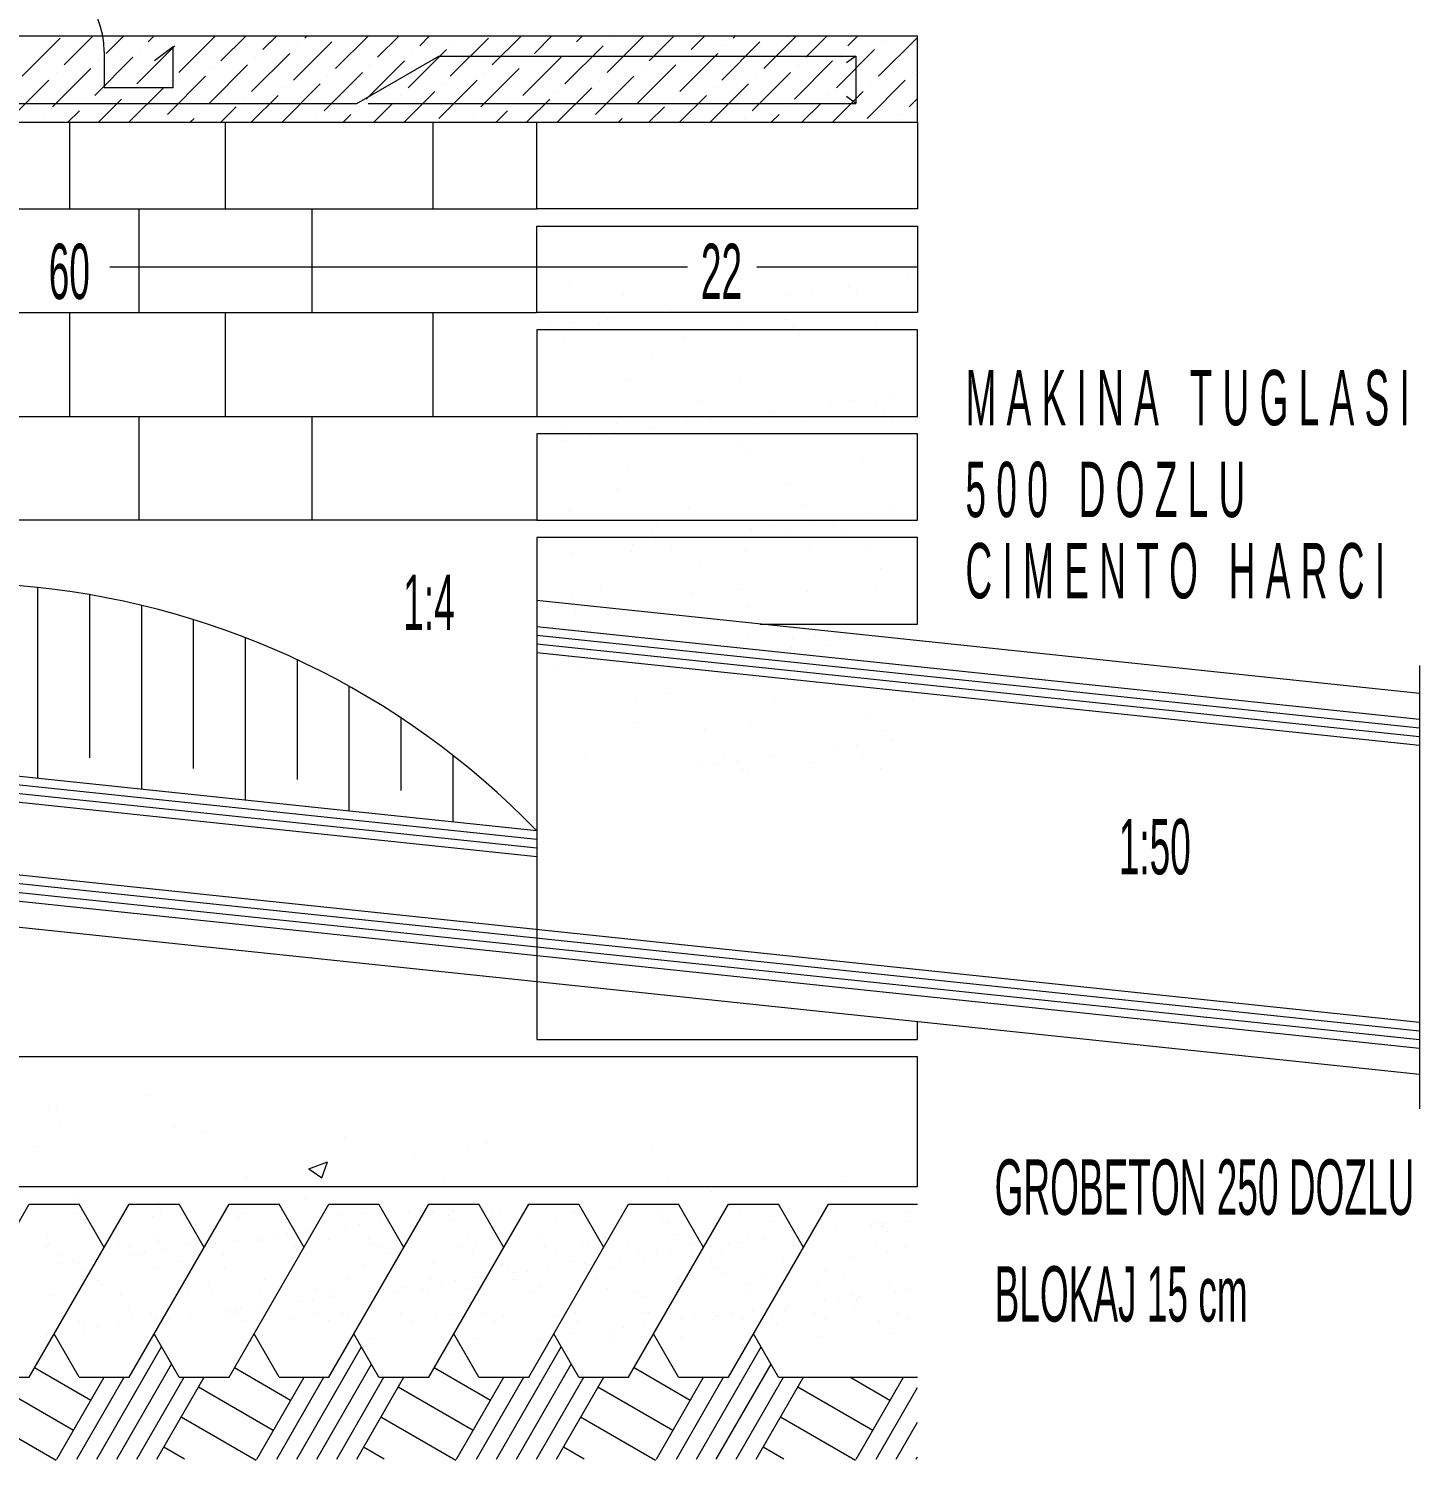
# Model space of a CAD drawing. Header units: millimetres. Extents: x 35860 to 71103, y -11298 to -8385.
# Drawn here: x 68366 to 68757.8, y -10685.1 to -10281.7 of the extents above; entities that cross this region are included whole.
import ezdxf

# ---------------------------------------------------------------- set-up
doc = ezdxf.new("R2010")
doc.units = ezdxf.units.MM
doc.header["$MEASUREMENT"] = 0
doc.layers.get('0').update_dxf_attribs({"lineweight": 15})
doc.layers.add('02', color=2, linetype='Continuous', lineweight=20)

# ---------------------------------------------------------------- blocks, each defined once
blk = doc.blocks.new('*X544')
at = {"color": 0}
for p, q in [((155.1325, 80.1855), (155.1325, 80.1855)), ((155.245, 80.1902), (155.245, 80.1902)), ((155.3193, 80.1858), (155.3193, 80.1858)), ((155.4851, 80.1882), (155.4851, 80.1882)), ((155.5061, 80.1862), (155.5061, 80.1862)), ((155.693, 80.1865), (155.693, 80.1865)), ((155.7755, 80.1855), (155.7755, 80.1855)), ((155.8798, 80.1868), (155.8798, 80.1868)), ((155.9325, 80.1875), (155.9325, 80.1875)), ((155.9785, 80.189), (155.9785, 80.189)), ((156.0667, 80.1872), (156.0667, 80.1872)), ((156.086, 80.1868), (156.086, 80.1868)), ((156.2481, 80.1926), (156.2481, 80.1926)), ((156.2535, 80.1875), (156.2535, 80.1875)), ((156.4404, 80.1879), (156.4404, 80.1879)), ((156.6272, 80.1882), (156.6272, 80.1882)), ((156.8141, 80.1885), (156.8141, 80.1885)), ((157.0009, 80.1889), (157.0009, 80.1889)), ((155.1408, 80.1726), (155.1408, 80.1726)), ((155.3029, 80.1784), (155.3029, 80.1784)), ((155.4599, 80.1804), (155.4599, 80.1804)), ((155.4961, 80.178), (155.4961, 80.178)), ((155.6134, 80.1797), (155.6134, 80.1797)), ((155.7287, 80.1829), (155.7287, 80.1829)), ((155.737, 80.1572), (155.737, 80.1572)), ((155.7682, 80.1613), (155.7682, 80.1613)), ((155.817, 80.1677), (155.817, 80.1677)), ((155.8985, 80.1785), (155.8985, 80.1785)), ((155.9297, 80.1826), (155.9297, 80.1826)), ((155.9688, 80.1808), (155.9688, 80.1808)), ((155.9798, 80.1707), (155.9798, 80.1707)), ((156.2124, 80.1755), (156.2124, 80.1755)), ((156.4525, 80.1734), (156.4525, 80.1734)), ((156.4635, 80.1633), (156.4635, 80.1633)), ((156.6961, 80.1681), (156.6961, 80.1681)), ((156.9228, 80.158), (156.9228, 80.158)), ((156.9362, 80.1661), (156.9362, 80.1661)), ((156.9473, 80.1559), (156.9473, 80.1559)), ((156.9541, 80.1621), (156.9541, 80.1621)), ((157.0028, 80.1685), (157.0028, 80.1685)), ((155.0646, 80.1376), (155.0646, 80.1376)), ((155.2255, 80.1191), (155.2255, 80.1191)), ((155.3047, 80.1355), (155.3047, 80.1355)), ((155.3158, 80.1254), (155.3158, 80.1254)), ((155.494, 80.1252), (155.494, 80.1252)), ((155.5411, 80.1242), (155.5411, 80.1242)), ((155.5483, 80.1302), (155.5483, 80.1302)), ((155.5755, 80.1359), (155.5755, 80.1359)), ((155.6067, 80.14), (155.6067, 80.14)), ((155.6555, 80.1465), (155.6555, 80.1465)), ((155.6981, 80.1262), (155.6981, 80.1262)), ((155.7884, 80.1281), (155.7884, 80.1281)), ((155.8516, 80.1254), (155.8516, 80.1254)), ((156.0137, 80.1313), (156.0137, 80.1313)), ((156.032, 80.1228), (156.032, 80.1228)), ((156.1707, 80.1333), (156.1707, 80.1333)), ((156.2721, 80.1208), (156.2721, 80.1208)), ((156.3242, 80.1325), (156.3242, 80.1325)), ((156.4862, 80.1384), (156.4862, 80.1384)), ((156.631, 80.1195), (156.631, 80.1195)), ((156.6433, 80.1404), (156.6433, 80.1404)), ((156.6798, 80.126), (156.6798, 80.126)), ((156.7613, 80.1367), (156.7613, 80.1367)), ((156.7925, 80.1408), (156.7925, 80.1408)), ((156.7968, 80.1396), (156.7968, 80.1396)), ((156.8413, 80.1472), (156.8413, 80.1472)), ((156.9588, 80.1455), (156.9588, 80.1455)), ((155.0645, 80.1094), (155.0645, 80.1094)), ((155.0685, 80.1171), (155.0685, 80.1171)), ((155.0898, 80.0933), (155.0898, 80.0933)), ((155.2514, 80.1097), (155.2514, 80.1097)), ((155.2524, 80.0934), (155.2524, 80.0934)), ((155.2767, 80.0936), (155.2767, 80.0936)), ((155.2837, 80.0975), (155.2837, 80.0975)), ((155.3324, 80.1039), (155.3324, 80.1039)), ((155.379, 80.1183), (155.379, 80.1183)), ((155.4139, 80.1147), (155.4139, 80.1147)), ((155.4382, 80.1101), (155.4382, 80.1101)), ((155.4452, 80.1188), (155.4452, 80.1188)), ((155.4635, 80.0939), (155.4635, 80.0939)), ((155.6251, 80.1104), (155.6251, 80.1104)), ((155.6504, 80.0943), (155.6504, 80.0943)), ((155.7995, 80.118), (155.7995, 80.118)), ((155.8119, 80.1107), (155.8119, 80.1107)), ((155.8372, 80.0946), (155.8372, 80.0946)), ((155.9988, 80.1111), (155.9988, 80.1111)), ((156.0241, 80.095), (156.0241, 80.095)), ((156.1856, 80.1114), (156.1856, 80.1114)), ((156.2109, 80.0953), (156.2109, 80.0953)), ((156.2832, 80.1106), (156.2832, 80.1106)), ((156.3725, 80.1118), (156.3725, 80.1118)), ((156.3978, 80.0956), (156.3978, 80.0956)), ((156.4383, 80.0942), (156.4383, 80.0942)), ((156.4695, 80.0983), (156.4695, 80.0983)), ((156.5157, 80.1155), (156.5157, 80.1155)), ((156.5183, 80.1047), (156.5183, 80.1047)), ((156.5593, 80.1121), (156.5593, 80.1121)), ((156.5846, 80.096), (156.5846, 80.096)), ((156.5998, 80.1154), (156.5998, 80.1154)), ((156.7462, 80.1124), (156.7462, 80.1124)), ((156.7558, 80.1134), (156.7558, 80.1134)), ((156.7669, 80.1033), (156.7669, 80.1033)), ((156.7715, 80.0963), (156.7715, 80.0963)), ((156.933, 80.1128), (156.933, 80.1128)), ((156.9583, 80.0967), (156.9583, 80.0967)), ((156.9995, 80.1081), (156.9995, 80.1081)), ((155.0909, 80.0721), (155.0909, 80.0721)), ((155.1222, 80.0762), (155.1222, 80.0762)), ((155.1243, 80.0828), (155.1243, 80.0828)), ((155.1354, 80.0727), (155.1354, 80.0727)), ((155.1446, 80.057), (155.1446, 80.057)), ((155.1709, 80.0827), (155.1709, 80.0827)), ((155.3066, 80.0628), (155.3066, 80.0628)), ((155.368, 80.0775), (155.368, 80.0775)), ((155.4637, 80.0648), (155.4637, 80.0648)), ((155.608, 80.0755), (155.608, 80.0755)), ((155.6172, 80.0641), (155.6172, 80.0641)), ((155.6191, 80.0653), (155.6191, 80.0653)), ((155.7792, 80.0699), (155.7792, 80.0699)), ((155.8517, 80.0702), (155.8517, 80.0702)), ((155.9363, 80.0719), (155.9363, 80.0719)), ((156.0898, 80.0712), (156.0898, 80.0712)), ((156.0918, 80.0681), (156.0918, 80.0681)), ((156.1028, 80.058), (156.1028, 80.058)), ((156.1465, 80.0558), (156.1465, 80.0558)), ((156.1953, 80.0622), (156.1953, 80.0622)), ((156.2518, 80.077), (156.2518, 80.077)), ((156.2768, 80.0729), (156.2768, 80.0729)), ((156.308, 80.077), (156.308, 80.077)), ((156.3354, 80.0628), (156.3354, 80.0628)), ((156.3568, 80.0834), (156.3568, 80.0834)), ((156.4089, 80.079), (156.4089, 80.079)), ((156.5624, 80.0783), (156.5624, 80.0783)), ((156.5755, 80.0607), (156.5755, 80.0607)), ((156.7244, 80.0841), (156.7244, 80.0841)), ((156.8191, 80.0554), (156.8191, 80.0554)), ((156.8815, 80.0861), (156.8815, 80.0861)), ((155.1809, 80.0352), (155.1809, 80.0352)), ((155.1876, 80.0249), (155.1876, 80.0249)), ((155.3678, 80.0356), (155.3678, 80.0356)), ((155.4277, 80.0228), (155.4277, 80.0228)), ((155.5546, 80.0359), (155.5546, 80.0359)), ((155.7415, 80.0362), (155.7415, 80.0362)), ((155.9283, 80.0366), (155.9283, 80.0366)), ((155.9538, 80.0304), (155.9538, 80.0304)), ((155.985, 80.0345), (155.985, 80.0345)), ((156.0338, 80.0409), (156.0338, 80.0409)), ((156.1152, 80.0369), (156.1152, 80.0369)), ((156.1153, 80.0516), (156.1153, 80.0516)), ((156.302, 80.0373), (156.302, 80.0373)), ((156.4888, 80.0376), (156.4888, 80.0376)), ((156.49, 80.0228), (156.49, 80.0228)), ((156.5865, 80.0506), (156.5865, 80.0506)), ((156.6471, 80.0248), (156.6471, 80.0248)), ((156.6757, 80.0379), (156.6757, 80.0379)), ((156.8006, 80.024), (156.8006, 80.024)), ((156.8625, 80.0383), (156.8625, 80.0383)), ((156.9626, 80.0299), (156.9626, 80.0299)), ((155.0722, 80.0015), (155.0722, 80.0015)), ((155.2293, 80.0035), (155.2293, 80.0035)), ((155.3828, 80.0027), (155.3828, 80.0027)), ((155.4387, 80.0127), (155.4387, 80.0127)), ((155.5448, 80.0086), (155.5448, 80.0086)), ((155.662, 79.992), (155.662, 79.992)), ((155.6713, 80.0175), (155.6713, 80.0175)), ((155.7019, 80.0106), (155.7019, 80.0106)), ((155.7108, 79.9984), (155.7108, 79.9984)), ((155.7923, 80.0091), (155.7923, 80.0091)), ((155.8235, 80.0132), (155.8235, 80.0132)), ((155.8554, 80.0098), (155.8554, 80.0098)), ((155.8723, 80.0197), (155.8723, 80.0197)), ((155.9114, 80.0154), (155.9114, 80.0154)), ((155.9224, 80.0053), (155.9224, 80.0053)), ((156.0174, 80.0157), (156.0174, 80.0157)), ((156.155, 80.0101), (156.155, 80.0101)), ((156.1745, 80.0177), (156.1745, 80.0177)), ((156.328, 80.0169), (156.328, 80.0169)), ((156.3951, 80.0081), (156.3951, 80.0081)), ((156.4062, 79.9979), (156.4062, 79.9979)), ((156.6387, 80.0028), (156.6387, 80.0028)), ((156.8479, 79.9927), (156.8479, 79.9927)), ((156.8788, 80.0007), (156.8788, 80.0007)), ((156.8899, 79.9906), (156.8899, 79.9906)), ((156.8966, 79.9992), (156.8966, 79.9992)), ((156.9781, 80.0099), (156.9781, 80.0099)), ((157.0094, 80.014), (157.0094, 80.014)), ((155.113, 79.9591), (155.113, 79.9591)), ((155.2473, 79.9702), (155.2473, 79.9702)), ((155.2584, 79.96), (155.2584, 79.96)), ((155.2998, 79.9595), (155.2998, 79.9595)), ((155.4693, 79.9666), (155.4693, 79.9666)), ((155.4867, 79.9598), (155.4867, 79.9598)), ((155.4909, 79.9648), (155.4909, 79.9648)), ((155.5005, 79.9707), (155.5005, 79.9707)), ((155.5493, 79.9771), (155.5493, 79.9771)), ((155.6308, 79.9879), (155.6308, 79.9879)), ((155.6735, 79.9601), (155.6735, 79.9601)), ((155.731, 79.9628), (155.731, 79.9628)), ((155.8604, 79.9605), (155.8604, 79.9605)), ((156.0472, 79.9608), (156.0472, 79.9608)), ((156.2341, 79.9612), (156.2341, 79.9612)), ((156.2556, 79.9614), (156.2556, 79.9614)), ((156.4127, 79.9634), (156.4127, 79.9634)), ((156.4209, 79.9615), (156.4209, 79.9615)), ((156.5662, 79.9627), (156.5662, 79.9627)), ((156.6078, 79.9618), (156.6078, 79.9618)), ((156.6551, 79.9674), (156.6551, 79.9674)), ((156.6864, 79.9715), (156.6864, 79.9715)), ((156.7282, 79.9685), (156.7282, 79.9685)), ((156.7351, 79.9779), (156.7351, 79.9779)), ((156.7946, 79.9622), (156.7946, 79.9622)), ((156.8166, 79.9886), (156.8166, 79.9886)), ((156.8853, 79.9705), (156.8853, 79.9705)), ((156.9815, 79.9625), (156.9815, 79.9625)), ((155.1383, 79.943), (155.1383, 79.943)), ((155.1484, 79.9414), (155.1484, 79.9414)), ((155.1775, 79.9282), (155.1775, 79.9282)), ((155.2263, 79.9346), (155.2263, 79.9346)), ((155.3078, 79.9453), (155.3078, 79.9453)), ((155.3104, 79.9472), (155.3104, 79.9472)), ((155.3251, 79.9433), (155.3251, 79.9433)), ((155.339, 79.9494), (155.339, 79.9494)), ((155.3878, 79.9559), (155.3878, 79.9559)), ((155.4675, 79.9492), (155.4675, 79.9492)), ((155.512, 79.9437), (155.512, 79.9437)), ((155.621, 79.9485), (155.621, 79.9485)), ((155.6988, 79.944), (155.6988, 79.944)), ((155.7421, 79.9527), (155.7421, 79.9527)), ((155.783, 79.9543), (155.783, 79.9543)), ((155.8857, 79.9444), (155.8857, 79.9444)), ((155.9401, 79.9563), (155.9401, 79.9563)), ((155.9746, 79.9575), (155.9746, 79.9575)), ((156.0725, 79.9447), (156.0725, 79.9447)), ((156.0936, 79.9556), (156.0936, 79.9556)), ((156.2147, 79.9554), (156.2147, 79.9554)), ((156.2258, 79.9453), (156.2258, 79.9453)), ((156.2594, 79.945), (156.2594, 79.945)), ((156.3633, 79.929), (156.3633, 79.929)), ((156.4121, 79.9354), (156.4121, 79.9354)), ((156.4462, 79.9454), (156.4462, 79.9454)), ((156.4584, 79.9501), (156.4584, 79.9501)), ((156.4936, 79.9461), (156.4936, 79.9461)), ((156.5249, 79.9502), (156.5249, 79.9502)), ((156.5736, 79.9566), (156.5736, 79.9566)), ((156.6331, 79.9457), (156.6331, 79.9457)), ((156.6984, 79.9481), (156.6984, 79.9481)), ((156.7095, 79.9379), (156.7095, 79.9379)), ((156.8199, 79.9461), (156.8199, 79.9461)), ((156.9421, 79.9427), (156.9421, 79.9427)), ((157.0068, 79.9464), (157.0068, 79.9464)), ((155.0648, 79.9133), (155.0648, 79.9133)), ((155.0669, 79.9175), (155.0669, 79.9175)), ((155.078, 79.9074), (155.078, 79.9074)), ((155.1463, 79.9241), (155.1463, 79.9241)), ((155.3106, 79.9122), (155.3106, 79.9122)), ((155.5507, 79.9101), (155.5507, 79.9101)), ((155.7943, 79.9048), (155.7943, 79.9048)), ((156.0344, 79.9028), (156.0344, 79.9028)), ((156.1706, 79.9036), (156.1706, 79.9036)), ((156.1783, 79.9021), (156.1783, 79.9021)), ((156.2018, 79.9077), (156.2018, 79.9077)), ((156.2506, 79.9141), (156.2506, 79.9141)), ((156.3318, 79.9013), (156.3318, 79.9013)), ((156.3321, 79.9248), (156.3321, 79.9248)), ((156.4938, 79.9072), (156.4938, 79.9072)), ((156.6509, 79.9092), (156.6509, 79.9092)), ((156.8043, 79.9084), (156.8043, 79.9084)), ((156.9664, 79.9143), (156.9664, 79.9143))]:
    blk.add_line(p, q, dxfattribs=at)
blk = doc.blocks.new('*X543')
at = {"color": 0}
for p, q in [((156.2414, 82.2832), (156.2414, 82.2832)), ((156.629, 82.2913), (156.629, 82.2913)), ((157.0073, 82.2922), (157.0073, 82.2922)), ((156.3636, 82.2565), (156.3636, 82.2565)), ((156.6195, 82.2553), (156.6195, 82.2553)), ((156.7382, 82.2568), (156.7382, 82.2568)), ((156.7902, 82.2636), (156.7902, 82.2636)), ((156.8715, 82.2743), (156.8715, 82.2743)), ((156.8895, 82.265), (156.8895, 82.265)), ((156.469, 82.2213), (156.469, 82.2213)), ((156.521, 82.2282), (156.521, 82.2282)), ((156.5791, 82.2169), (156.5791, 82.2169)), ((156.6023, 82.2389), (156.6023, 82.2389)), ((156.8905, 82.2175), (156.8905, 82.2175)), ((156.1998, 82.1859), (156.1998, 82.1859)), ((156.2519, 82.1927), (156.2519, 82.1927)), ((156.2677, 82.2163), (156.2677, 82.2163)), ((156.3098, 82.1895), (156.3098, 82.1895)), ((156.3284, 82.2035), (156.3284, 82.2035)), ((156.3332, 82.2034), (156.3332, 82.2034)), ((156.6213, 82.19), (156.6213, 82.19)), ((156.7285, 82.2001), (156.7285, 82.2001)), ((156.9327, 82.1906), (156.9327, 82.1906)), ((156.2288, 82.153), (156.2288, 82.153)), ((156.4989, 82.1627), (156.4989, 82.1627)), ((156.7469, 82.1832), (156.7469, 82.1832)), ((156.7606, 82.1661), (156.7606, 82.1661)), ((157.0164, 82.1648), (157.0164, 82.1648)), ((156.4279, 82.1123), (156.4279, 82.1123)), ((156.3699, 82.0638), (156.3699, 82.0638)), ((156.6258, 82.0626), (156.6258, 82.0626)), ((156.9637, 82.0275), (156.9637, 82.0275)), ((156.5333, 82.0157), (156.5333, 82.0157)), ((156.6945, 81.9921), (156.6945, 81.9921)), ((156.8304, 82.01), (156.8304, 82.01)), ((156.8824, 82.0168), (156.8824, 82.0168)), ((156.9335, 82.0123), (156.9335, 82.0123)), ((156.9519, 81.9954), (156.9519, 81.9954)), ((156.2351, 81.9603), (156.2351, 81.9603)), ((156.3484, 81.9659), (156.3484, 81.9659)), ((156.5052, 81.97), (156.5052, 81.97)), ((156.5612, 81.9745), (156.5612, 81.9745)), ((156.6132, 81.9814), (156.6132, 81.9814)), ((156.6599, 81.9665), (156.6599, 81.9665)), ((156.7669, 81.9734), (156.7669, 81.9734)), ((156.9713, 81.9671), (156.9713, 81.9671)), ((157.0227, 81.9722), (157.0227, 81.9722)), ((156.2327, 81.9279), (156.2327, 81.9279)), ((156.292, 81.9391), (156.292, 81.9391)), ((156.3441, 81.946), (156.3441, 81.946)), ((156.3906, 81.9391), (156.3906, 81.9391)), ((156.4254, 81.9567), (156.4254, 81.9567)), ((156.702, 81.9396), (156.702, 81.9396)), ((157.0134, 81.9402), (157.0134, 81.9402)), ((156.6328, 81.9245), (156.6328, 81.9245)), ((156.6513, 81.9076), (156.6513, 81.9076)), ((156.3762, 81.8711), (156.3762, 81.8711)), ((156.9021, 81.8796), (156.9021, 81.8796)), ((156.3507, 81.8199), (156.3507, 81.8199)), ((156.7383, 81.8279), (156.7383, 81.8279)), ((156.2414, 81.7676), (156.2414, 81.7676)), ((156.5115, 81.7774), (156.5115, 81.7774)), ((156.7732, 81.7807), (156.7732, 81.7807)), ((156.9746, 81.7701), (156.9746, 81.7701)), ((156.4377, 81.7401), (156.4377, 81.7401)), ((156.7054, 81.7346), (156.7054, 81.7346)), ((156.7867, 81.7453), (156.7867, 81.7453)), ((156.8378, 81.7367), (156.8378, 81.7367)), ((156.9226, 81.7632), (156.9226, 81.7632)), ((156.4292, 81.7155), (156.4292, 81.7155)), ((156.5175, 81.7099), (156.5175, 81.7099)), ((156.6534, 81.7278), (156.6534, 81.7278)), ((156.7406, 81.7161), (156.7406, 81.7161)), ((156.8562, 81.7198), (156.8562, 81.7198)), ((156.2484, 81.6744), (156.2484, 81.6744)), ((156.3825, 81.6784), (156.3825, 81.6784)), ((156.3842, 81.6923), (156.3842, 81.6923)), ((156.4363, 81.6992), (156.4363, 81.6992)), ((156.4714, 81.6886), (156.4714, 81.6886)), ((156.6384, 81.6772), (156.6384, 81.6772)), ((156.7828, 81.6892), (156.7828, 81.6892)), ((156.9084, 81.6869), (156.9084, 81.6869)), ((156.5372, 81.6489), (156.5372, 81.6489)), ((156.9432, 81.6401), (156.9432, 81.6401)), ((156.2477, 81.575), (156.2477, 81.575)), ((156.3118, 81.5914), (156.3118, 81.5914)), ((156.5178, 81.5847), (156.5178, 81.5847)), ((156.6232, 81.5919), (156.6232, 81.5919)), ((156.7795, 81.588), (156.7795, 81.588)), ((156.9346, 81.5925), (156.9346, 81.5925)), ((156.2366, 81.5612), (156.2366, 81.5612)), ((156.255, 81.5443), (156.255, 81.5443)), ((156.6426, 81.5523), (156.6426, 81.5523)), ((157.0148, 81.5164), (157.0148, 81.5164)), ((156.3888, 81.4858), (156.3888, 81.4858)), ((156.6447, 81.4845), (156.6447, 81.4845)), ((156.7456, 81.481), (156.7456, 81.481)), ((156.7976, 81.4878), (156.7976, 81.4878)), ((156.8789, 81.4985), (156.8789, 81.4985)), ((156.9147, 81.4943), (156.9147, 81.4943)), ((156.1986, 81.4645), (156.1986, 81.4645)), ((156.342, 81.4645), (156.342, 81.4645)), ((156.4764, 81.4455), (156.4764, 81.4455)), ((156.51, 81.4651), (156.51, 81.4651)), ((156.5285, 81.4524), (156.5285, 81.4524)), ((156.6097, 81.4631), (156.6097, 81.4631)), ((156.7422, 81.4611), (156.7422, 81.4611)), ((156.7606, 81.4442), (156.7606, 81.4442)), ((156.8214, 81.4657), (156.8214, 81.4657)), ((156.2072, 81.4101), (156.2072, 81.4101)), ((156.2407, 81.4377), (156.2407, 81.4377)), ((156.2593, 81.417), (156.2593, 81.417)), ((156.3406, 81.4277), (156.3406, 81.4277)), ((156.5521, 81.4382), (156.5521, 81.4382)), ((156.8636, 81.4388), (156.8636, 81.4388)), ((156.46, 81.3565), (156.46, 81.3565)), ((156.3925, 81.341), (156.3925, 81.341)), ((156.7039, 81.3415), (156.7039, 81.3415)), ((157.0154, 81.3421), (157.0154, 81.3421)), ((156.3951, 81.2931), (156.3951, 81.2931)), ((156.651, 81.2918), (156.651, 81.2918)), ((156.921, 81.3016), (156.921, 81.3016)), ((156.547, 81.2767), (156.547, 81.2767)), ((156.9471, 81.2733), (156.9471, 81.2733)), ((156.9656, 81.2564), (156.9656, 81.2564)), ((156.9711, 81.2518), (156.9711, 81.2518)), ((156.7019, 81.2163), (156.7019, 81.2163)), ((156.8378, 81.2342), (156.8378, 81.2342)), ((156.8898, 81.2411), (156.8898, 81.2411)), ((156.2793, 81.2141), (156.2793, 81.2141)), ((156.5304, 81.1993), (156.5304, 81.1993)), ((156.5686, 81.1988), (156.5686, 81.1988)), ((156.5907, 81.2147), (156.5907, 81.2147)), ((156.6207, 81.2056), (156.6207, 81.2056)), ((156.6329, 81.1878), (156.6329, 81.1878)), ((156.6465, 81.1855), (156.6465, 81.1855)), ((156.7921, 81.2027), (156.7921, 81.2027)), ((156.9021, 81.2153), (156.9021, 81.2153)), ((156.9443, 81.1884), (156.9443, 81.1884)), ((156.4266, 80.3297), (156.4266, 80.3297)), ((156.465, 80.2622), (156.465, 80.2622)), ((156.8651, 80.2587), (156.8651, 80.2587)), ((156.5619, 80.2359), (156.5619, 80.2359)), ((156.8236, 80.2392), (156.8236, 80.2392)), ((156.8836, 80.2418), (156.8836, 80.2418))]:
    blk.add_line(p, q, dxfattribs=at)
blk = doc.blocks.new('*X542')
at = {"color": 0}
for p, q in [((55.685, -68.059), (57.894, -65.849)), ((58.115, -67.396), (59.793, -65.718)), ((60.546, -66.733), (61.561, -65.718)), ((62.977, -66.07), (63.329, -65.718)), ((64.744, -67.838), (66.864, -65.718)), ((64.965, -65.849), (64.965, -65.849)), ((67.175, -67.175), (68.632, -65.718)), ((69.606, -66.512), (70.4, -65.718)), ((71.374, -68.28), (73.583, -66.07)), ((72.037, -65.849), (72.168, -65.718)), ((73.804, -67.617), (75.703, -65.718)), ((76.235, -66.954), (77.471, -65.718)), ((78.666, -66.291), (79.239, -65.718)), ((80.433, -68.059), (82.643, -65.849)), ((80.654, -66.07), (80.654, -66.07)), ((82.864, -67.396), (84.542, -65.718)), ((85.295, -66.733), (86.31, -65.718)), ((87.725, -66.07), (88.078, -65.718)), ((89.493, -67.838), (91.613, -65.718)), ((89.714, -65.849), (89.714, -65.849)), ((91.924, -67.175), (93.381, -65.718)), ((94.355, -66.512), (95.149, -65.718)), ((96.122, -68.28), (98.332, -66.07)), ((96.785, -65.849), (96.916, -65.718)), ((98.553, -67.617), (100.452, -65.718)), ((100.984, -66.954), (102.22, -65.718)), ((103.414, -66.291), (103.987, -65.718)), ((105.182, -68.059), (107.392, -65.849)), ((105.403, -66.07), (105.403, -66.07)), ((59.883, -69.164), (62.093, -66.954)), ((62.314, -68.501), (64.523, -66.291)), ((62.535, -66.512), (62.535, -66.512)), ((68.943, -68.943), (71.153, -66.733)), ((69.164, -66.954), (69.164, -66.954)), ((71.595, -66.291), (71.595, -66.291)), ((78.003, -68.722), (80.212, -66.512)), ((78.224, -66.733), (78.224, -66.733)), ((84.632, -69.164), (86.842, -66.954)), ((87.063, -68.501), (89.272, -66.291)), ((87.283, -66.512), (87.283, -66.512)), ((93.692, -68.943), (95.901, -66.733)), ((93.913, -66.954), (93.913, -66.954)), ((96.343, -66.291), (96.343, -66.291)), ((102.751, -68.722), (104.961, -66.512)), ((102.972, -66.733), (102.972, -66.733)), ((57.452, -69.827), (59.662, -67.617)), ((57.673, -67.838), (57.673, -67.838)), ((60.104, -67.175), (60.104, -67.175)), ((66.512, -69.606), (68.722, -67.396)), ((66.733, -67.617), (66.733, -67.617)), ((73.141, -70.048), (75.351, -67.838)), ((75.572, -69.385), (77.782, -67.175)), ((75.793, -67.396), (75.793, -67.396)), ((82.201, -69.827), (84.411, -67.617)), ((82.422, -67.838), (82.422, -67.838)), ((84.853, -67.175), (84.853, -67.175)), ((91.261, -69.606), (93.471, -67.396)), ((91.482, -67.617), (91.482, -67.617)), ((97.89, -70.048), (100.1, -67.838)), ((100.321, -69.385), (102.53, -67.175)), ((100.542, -67.396), (100.542, -67.396)), ((107.171, -67.838), (107.171, -67.838)), ((55.022, -70.49), (57.231, -68.28)), ((64.082, -70.269), (66.291, -68.059)), ((64.303, -68.28), (64.303, -68.28)), ((70.711, -70.711), (72.92, -68.501)), ((73.362, -68.059), (73.362, -68.059)), ((79.77, -70.49), (81.98, -68.28)), ((79.991, -68.501), (79.991, -68.501)), ((88.83, -70.269), (91.04, -68.059)), ((89.051, -68.28), (89.051, -68.28)), ((95.459, -70.711), (97.669, -68.501)), ((98.111, -68.059), (98.111, -68.059)), ((104.519, -70.49), (106.729, -68.28)), ((104.74, -68.501), (104.74, -68.501)), ((60.097, -70.718), (61.43, -69.385)), ((61.864, -70.718), (63.861, -68.722)), ((61.872, -68.943), (61.872, -68.943)), ((68.501, -69.385), (68.501, -69.385)), ((68.935, -70.718), (70.49, -69.164)), ((70.932, -68.722), (70.932, -68.722)), ((77.561, -69.164), (77.561, -69.164)), ((77.774, -70.718), (79.55, -68.943)), ((84.845, -70.718), (86.179, -69.385)), ((86.613, -70.718), (88.609, -68.722)), ((86.621, -68.943), (86.621, -68.943)), ((93.25, -69.385), (93.25, -69.385)), ((93.684, -70.718), (95.238, -69.164)), ((95.68, -68.722), (95.68, -68.722)), ((102.31, -69.164), (102.31, -69.164)), ((102.523, -70.718), (104.298, -68.943)), ((106.95, -69.827), (107.433, -69.343)), ((57.01, -70.269), (57.01, -70.269)), ((58.329, -70.718), (58.999, -70.048)), ((59.441, -69.606), (59.441, -69.606)), ((66.07, -70.048), (66.07, -70.048)), ((67.168, -70.718), (68.059, -69.827)), ((74.239, -70.718), (74.688, -70.269)), ((75.13, -69.827), (75.13, -69.827)), ((76.007, -70.718), (77.119, -69.606)), ((81.759, -70.269), (81.759, -70.269)), ((83.078, -70.718), (83.748, -70.048)), ((84.19, -69.606), (84.19, -69.606)), ((90.819, -70.048), (90.819, -70.048)), ((91.916, -70.718), (92.808, -69.827)), ((98.987, -70.718), (99.437, -70.269)), ((99.879, -69.827), (99.879, -69.827)), ((100.755, -70.718), (101.868, -69.606)), ((106.508, -70.269), (106.508, -70.269)), ((56.561, -70.718), (56.569, -70.711)), ((63.64, -70.711), (63.64, -70.711)), ((65.4, -70.718), (65.628, -70.49)), ((72.699, -70.49), (72.699, -70.49)), ((81.31, -70.718), (81.317, -70.711)), ((88.388, -70.711), (88.388, -70.711)), ((90.149, -70.718), (90.377, -70.49)), ((97.448, -70.49), (97.448, -70.49)), ((106.059, -70.718), (106.066, -70.711))]:
    blk.add_line(p, q, dxfattribs=at)
blk = doc.blocks.new('*X541')
at = {"color": 0}
for p, q in [((154.3181, 80.5432), (154.3181, 80.5432)), ((153.9392, 80.4933), (153.9392, 80.4933)), ((154.0068, 80.5061), (154.0068, 80.5061)), ((154.3271, 80.4926), (154.3271, 80.4926)), ((154.5928, 80.4919), (154.5928, 80.4919)), ((154.6474, 80.479), (154.6474, 80.479)), ((154.7396, 80.4907), (154.7396, 80.4907)), ((154.4366, 80.4523), (154.4366, 80.4523)), ((154.9677, 80.4655), (154.9677, 80.4655)), ((155.288, 80.452), (155.288, 80.452)), ((154.1285, 80.4101), (154.1285, 80.4101)), ((154.1333, 80.4255), (154.1333, 80.4255)), ((154.2429, 80.4318), (154.2429, 80.4318)), ((154.4536, 80.412), (154.4536, 80.412)), ((155.0669, 80.4259), (155.0669, 80.4259)), ((155.0865, 80.4202), (155.0865, 80.4202)), ((153.93, 80.3819), (153.972, 80.3981)), ((153.93, 80.3819), (153.9598, 80.3618)), ((153.9599, 80.3617), (153.972, 80.3979)), ((154.7739, 80.3984), (154.7739, 80.3984)), ((154.9167, 80.4061), (154.9167, 80.4061)), ((155.0942, 80.3849), (155.0942, 80.3849)), ((155.352, 80.3782), (155.352, 80.3782)), ((153.893, 80.3717), (153.893, 80.3717)), ((154.5377, 80.3562), (154.5377, 80.3562)), ((154.7366, 80.3601), (154.7366, 80.3601)), ((154.7922, 80.3339), (154.8342, 80.35)), ((154.8221, 80.3136), (154.8343, 80.3499)), ((155.4145, 80.3714), (155.4145, 80.3714)), ((155.7348, 80.3578), (155.7348, 80.3578)), ((154.1597, 80.2853), (154.2065, 80.334)), ((154.2132, 80.2769), (154.2065, 80.3339)), ((154.3105, 80.3263), (154.3105, 80.3263)), ((154.7922, 80.3339), (154.8221, 80.3138)), ((155.044, 80.336), (155.044, 80.336)), ((155.8926, 80.3188), (155.8926, 80.3188)), ((156.0154, 80.3303), (156.0154, 80.3303)), ((156.0551, 80.3443), (156.0551, 80.3443)), ((154.1597, 80.2853), (154.2131, 80.2771)), ((154.1603, 80.3065), (154.1603, 80.3065)), ((154.3866, 80.3), (154.3866, 80.3)), ((154.7323, 80.291), (154.7323, 80.291)), ((155.6545, 80.2858), (155.6965, 80.302)), ((155.6545, 80.2858), (155.6844, 80.2657)), ((155.6654, 80.2888), (155.6654, 80.2888)), ((155.6844, 80.2656), (155.6966, 80.3018)), ((154.4293, 80.2526), (154.4293, 80.2526)), ((155.5152, 80.2691), (155.5152, 80.2691)), ((155.6655, 80.2703), (155.6655, 80.2703)), ((155.9594, 80.2619), (155.9594, 80.2619)), ((154.0367, 80.24), (154.0367, 80.24)), ((154.1462, 80.2047), (154.1751, 80.2391)), ((154.1821, 80.2014), (154.1752, 80.239)), ((154.807, 80.1933), (154.8468, 80.2347)), ((154.8517, 80.1933), (154.8469, 80.2346)), ((155.1363, 80.2192), (155.1363, 80.2192)), ((155.6478, 80.2169), (155.6478, 80.2169)), ((153.8874, 80.2011), (153.8874, 80.2011)), ((154.1212, 80.2103), (154.1212, 80.2103)), ((154.1462, 80.2045), (154.182, 80.2013)), ((154.5986, 80.1933), (154.6055, 80.2015)), ((154.607, 80.1933), (154.6055, 80.2014)), ((155.3156, 80.2102), (155.3156, 80.2102))]:
    blk.add_line(p, q, dxfattribs=at)

msp = doc.modelspace()

# ---------------------------------------------------------------- linework, layer by layer
at = {"layer": '02'}
for p, q in [((68109.41, -10283.72), (68616.41, -10283.72)), ((68616.41, -10308.1), (68616.41, -10283.72)), ((68387.29, -10288.18), (68387.29, -10298.35)), ((68406.76, -10286.88), (68401.43, -10290.76)), ((68406.76, -10298.35), (68406.76, -10286.88)), ((68458.42, -10302.81), (68481.59, -10289.44)), ((68481.59, -10289.44), (68599.06, -10289.44)), ((68599.06, -10289.44), (68596.4, -10291.38)), ((68599.06, -10289.44), (68599.06, -10302.81)), ((68406.76, -10298.35), (68387.29, -10298.35)), ((68599.06, -10302.81), (68596.4, -10300.87)), ((68267.41, -10302.81), (68458.42, -10302.81)), ((68461.62, -10302.81), (68599.06, -10302.81)), ((68216.66, -10308.1), (68509.16, -10308.1)), ((68377.54, -10308.1), (68377.54, -10332.47)), ((68421.41, -10308.1), (68421.41, -10332.47)), ((68479.91, -10308.1), (68479.91, -10332.47)), ((68216.66, -10332.47), (68509.16, -10332.47)), ((68397.04, -10332.47), (68397.04, -10361.72)), ((68445.79, -10332.47), (68445.79, -10361.72)), ((68551.6, -10348.95), (68388.83, -10348.95)), ((68616.41, -10348.95), (68571.12, -10348.95)), ((68216.66, -10361.72), (68509.16, -10361.72)), ((68377.54, -10361.72), (68377.54, -10390.97)), ((68421.41, -10361.72), (68421.41, -10390.97)), ((68479.91, -10361.72), (68479.91, -10390.97)), ((68216.66, -10390.97), (68509.16, -10390.97)), ((68397.04, -10390.97), (68397.04, -10420.22)), ((68445.79, -10390.97), (68445.79, -10420.22)), ((68509.16, -10395.85), (68509.16, -10420.22)), ((68616.41, -10395.85), (68509.16, -10395.85)), ((68616.41, -10420.22), (68616.41, -10395.85)), ((68509.16, -10420.22), (68216.66, -10420.22)), ((68509.16, -10420.22), (68616.41, -10420.22)), ((68616.41, -10425.1), (68509.16, -10425.1)), ((68509.16, -10425.1), (68509.16, -10442.86)), ((68616.41, -10449.47), (68616.41, -10425.1)), ((68368.5, -10439.17), (68368.5, -10492.91)), ((68383.13, -10441.18), (68383.13, -10487.1)), ((68397.75, -10444.17), (68397.75, -10495.99)), ((68757.84, -10468.99), (68509.16, -10442.86)), ((68509.16, -10442.86), (68509.16, -10550.25)), ((68412.38, -10448.18), (68412.38, -10490.17)), ((68757.84, -10476.35), (68509.16, -10450.21)), ((68572.11, -10449.47), (68616.41, -10449.47)), ((68427, -10453.26), (68427, -10499.06)), ((68757.84, -10478.8), (68509.16, -10452.66)), ((68757.84, -10481.25), (68509.16, -10455.11)), ((68757.84, -10483.7), (68509.16, -10457.56)), ((68441.63, -10459.5), (68441.63, -10493.24)), ((68757.84, -10461.09), (68757.84, -10585.98)), ((68456.25, -10466.99), (68456.25, -10502.13)), ((68509.16, -10507.7), (68216.66, -10476.95)), ((68470.88, -10475.9), (68470.88, -10496.32)), ((68509.16, -10510.15), (68216.66, -10479.4)), ((68509.16, -10512.6), (68216.66, -10481.85)), ((68757.84, -10561.68), (68037.28, -10485.95)), ((68509.16, -10515.05), (68216.66, -10484.31)), ((68485.5, -10486.41), (68485.5, -10505.21)), ((68757.84, -10566.59), (68036.77, -10490.8)), ((68757.84, -10564.13), (68037.03, -10488.37)), ((68757.84, -10569.04), (68036.52, -10493.22)), ((68757.84, -10576.39), (68035.02, -10500.42)), ((68338.03, -10661.63), (68366.18, -10612.88)), ((68366.18, -10661.63), (68394.32, -10612.88)), ((68366.18, -10612.88), (68380.25, -10612.88)), ((68387.29, -10625.07), (68380.25, -10612.88)), ((68394.32, -10661.63), (68422.47, -10612.88)), ((68394.32, -10612.88), (68408.4, -10612.88)), ((68415.43, -10625.07), (68408.4, -10612.88)), ((68422.47, -10661.63), (68450.62, -10612.88)), ((68422.47, -10612.88), (68436.54, -10612.88)), ((68443.58, -10625.07), (68436.54, -10612.88)), ((68450.62, -10661.63), (68478.76, -10612.88)), ((68450.62, -10612.88), (68464.69, -10612.88)), ((68471.72, -10625.07), (68464.69, -10612.88)), ((68478.76, -10612.88), (68492.83, -10612.88)), ((68478.76, -10661.63), (68506.91, -10612.88)), ((68499.87, -10625.07), (68492.83, -10612.88)), ((68506.91, -10661.63), (68535.05, -10612.88)), ((68506.91, -10612.88), (68520.98, -10612.88)), ((68528.02, -10625.07), (68520.98, -10612.88)), ((68535.05, -10661.63), (68563.2, -10612.88)), ((68535.05, -10612.88), (68549.13, -10612.88)), ((68556.16, -10625.07), (68549.13, -10612.88)), ((68563.2, -10661.63), (68591.34, -10612.88)), ((68563.2, -10612.88), (68577.27, -10612.88)), ((68584.31, -10625.07), (68577.27, -10612.88)), ((68591.34, -10612.88), (68616.41, -10612.88)), ((68380.25, -10661.63), (68373.21, -10649.44)), ((68408.4, -10661.63), (68401.36, -10649.44)), ((68436.54, -10661.63), (68429.51, -10649.44)), ((68464.69, -10661.63), (68457.65, -10649.44)), ((68492.83, -10661.63), (68485.8, -10649.44)), ((68520.98, -10661.63), (68513.94, -10649.44)), ((68549.13, -10661.63), (68542.09, -10649.44)), ((68577.27, -10661.63), (68570.23, -10649.44)), ((68385.24, -10684.67), (68403.47, -10653.1)), ((68441.53, -10684.67), (68459.76, -10653.1)), ((68497.83, -10684.67), (68516.05, -10653.1)), ((68554.12, -10684.67), (68572.35, -10653.1)), ((68383.52, -10668.16), (68367.68, -10659.02)), ((68390.87, -10684.67), (68406.29, -10657.98)), ((68439.81, -10668.16), (68423.98, -10659.02)), ((68447.16, -10684.67), (68462.58, -10657.98)), ((68496.1, -10668.16), (68480.27, -10659.02)), ((68503.45, -10684.67), (68518.87, -10657.98)), ((68552.39, -10668.16), (68536.56, -10659.02)), ((68559.75, -10684.67), (68575.16, -10657.98)), ((68352.1, -10661.63), (68366.18, -10661.63)), ((68373.98, -10684.67), (68387.29, -10661.63)), ((68379.61, -10684.67), (68392.92, -10661.63)), ((68380.25, -10661.63), (68394.32, -10661.63)), ((68396.5, -10684.67), (68409.8, -10661.63)), ((68402.13, -10684.67), (68415.43, -10661.63)), ((68408.4, -10661.63), (68422.47, -10661.63)), ((68430.28, -10684.67), (68443.58, -10661.63)), ((68435.9, -10684.67), (68449.21, -10661.63)), ((68436.54, -10661.63), (68450.62, -10661.63)), ((68452.79, -10684.67), (68466.1, -10661.63)), ((68458.42, -10684.67), (68471.72, -10661.63)), ((68464.69, -10661.63), (68478.76, -10661.63)), ((68486.57, -10684.67), (68499.87, -10661.63)), ((68492.2, -10684.67), (68505.5, -10661.63)), ((68492.83, -10661.63), (68506.91, -10661.63)), ((68509.08, -10684.67), (68522.39, -10661.63)), ((68514.71, -10684.67), (68528.02, -10661.63)), ((68520.98, -10661.63), (68535.05, -10661.63)), ((68542.86, -10684.67), (68556.16, -10661.63)), ((68548.49, -10684.67), (68561.79, -10661.63)), ((68549.13, -10661.63), (68563.2, -10661.63)), ((68565.38, -10684.67), (68578.68, -10661.63)), ((68571, -10684.67), (68584.31, -10661.63)), ((68577.27, -10661.63), (68616.41, -10661.63)), ((68608.68, -10668.16), (68597.37, -10661.63)), ((68599.15, -10684.67), (68612.45, -10661.63)), ((68378.64, -10676.61), (68357.53, -10664.42)), ((68434.93, -10676.61), (68413.82, -10664.42)), ((68491.22, -10676.61), (68470.12, -10664.42)), ((68547.52, -10676.61), (68526.41, -10664.42)), ((68603.81, -10676.61), (68582.7, -10664.42)), ((68604.78, -10684.67), (68616.41, -10664.52)), ((68373.77, -10685.05), (68352.66, -10672.86)), ((68430.06, -10685.05), (68408.95, -10672.86)), ((68486.35, -10685.05), (68465.24, -10672.86)), ((68542.64, -10685.05), (68521.53, -10672.86)), ((68598.93, -10685.05), (68577.82, -10672.86)), ((68610.41, -10684.67), (68616.41, -10674.27)), ((68409.9, -10684.67), (68404.07, -10681.31)), ((68466.2, -10684.67), (68460.37, -10681.31)), ((68522.49, -10684.67), (68516.66, -10681.31)), ((68578.78, -10684.67), (68572.95, -10681.31)), ((68616.04, -10684.67), (68616.41, -10684.02))]:
    msp.add_line(p, q, dxfattribs=at)
for points in [[(68616.41, -10308.1), (68616.41, -10332.47), (68509.16, -10332.47), (68509.16, -10308.1)], [(68616.41, -10337.35), (68616.41, -10361.72), (68509.16, -10361.72), (68509.16, -10337.35)], [(68509.16, -10366.6), (68509.16, -10390.97), (68616.41, -10390.97), (68616.41, -10366.6)], [(68109.41, -10571.35), (68109.41, -10607.91), (68616.41, -10607.91), (68616.41, -10571.35)]]:
    msp.add_lwpolyline(points, close=True, dxfattribs=at)
msp.add_lwpolyline([(68509.16, -10550.25), (68509.16, -10566.47), (68616.41, -10566.47), (68616.41, -10561.53)], dxfattribs=at)
for centre, radius, start, end in [((68362.91, -10288.18), 24.38, 0, 180), ((68344.56, -10666.93), 229.02, 44.05, 123.95)]:
    msp.add_arc(centre, radius, start, end, dxfattribs=at)

# ---------------------------------------------------------------- block references
for name, p, xscale, yscale, zscale in [('*X542', (68092.68, -9963.35), 4.875, 4.875, 4.875), ('*X543', (48988.1, -20638.69), 125, 125, 125), ('*X541', (48988.1, -20638.69), 125, 125, 125), ('*X544', (48988.1, -20638.69), 125, 125, 125)]:
    msp.add_blockref(name, p, dxfattribs=dict(at, xscale=xscale, yscale=yscale, zscale=zscale))

# ---------------------------------------------------------------- texts
at = {"layer": '02', "width": 0.5}
for s, p in [('60', (68371.65, -10357.9)), ('22', (68555.41, -10357.9)), ('M A K I N A   T U G L A S I', (68629.95, -10393.46)), ('5 0 0   D O Z L U', (68629.95, -10419.33)), ('C I M E N T O   H A R C I', (68629.95, -10442.22)), ('1:4', (68471.54, -10451.11)), ('1:50', (68673.13, -10519.96)), ('GROBETON 250 DOZLU', (68638.16, -10615.87)), ('BLOKAJ 15 cm', (68638.16, -10645.95))]:
    msp.add_text(s, height=15.6, dxfattribs=at).set_placement(p)

doc.saveas('drawing.dxf')
